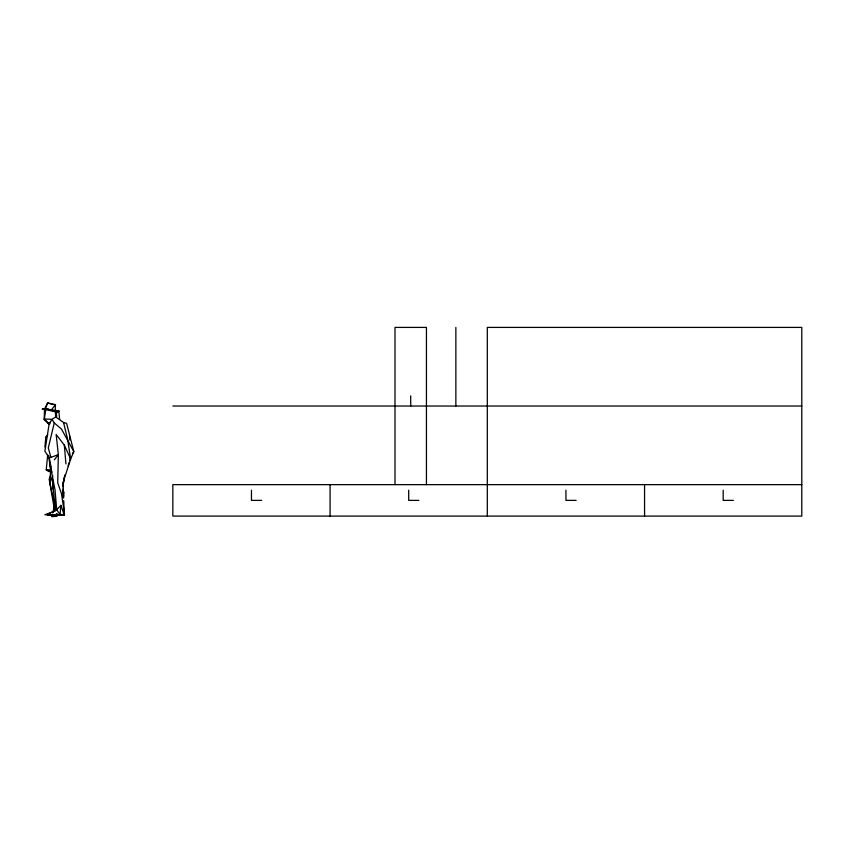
<?xml version="1.0" encoding="UTF-8"?>
<svg xmlns="http://www.w3.org/2000/svg" width="844" height="844" viewBox="0 0 844 844"><rect width="100%" height="100%" fill="white"/><g stroke="black" fill="none" stroke-linecap="round" stroke-linejoin="round"><path stroke-width="1.27" d="M48.73 514.745L63.163 515.146L44.848 514.777L54.343 511.253L54.607 499.511M52.539 488.961L52.75 479.846M63.669 496.472L63.775 492.622L62.836 489.109M50.355 422.032L49.11 424.173L44.215 419.658L44.51 409.393L56.348 411.946L56.527 416.514L51.969 419.352L49.11 424.173L44.88 451.234L49.269 457.881L51.062 466.911M55.219 410.522L55.451 404.614L47.612 402.947L44.7 408.644L56.981 410.901L56.253 410.712M53.299 512.076L55.029 506.432L49.817 482.631L50.629 470.572L48.657 455.686M54.343 511.253L55.166 500.007M60.895 505.356L60.051 514.661L47.296 514.671L56.727 509.713L60.895 505.356L64.271 515.03L47.296 514.671L49.712 514.323M44.901 447.003L45.819 437.213L47.76 434.913M56.348 411.946L56.527 416.514M51.547 471.596L49.015 471.564L46.22 469.971L47.686 454.81M55.387 405.268L55.451 404.614L51.442 409.815M56.928 514.049L56.664 516.349L51.917 516.591L52.444 514.228M45.745 409.678L44.215 419.658M64.228 477.704L62.825 486.735L64.777 475.045M52.972 511.865L54.037 507.149L49.163 479.255L50.471 475.879M49.11 424.173L44.584 418.951L51.969 419.352L54.259 422.928L48.298 447.89L50.904 457.395L49.269 457.881M52.729 475.478L52.18 477.693L55.482 510.905M57.276 513.964L56.664 516.349L56.263 513.869M68.1 466.046L69.081 462.575M69.725 460.265L70.706 456.794M52.613 514.334L51.917 516.591L53.467 514.882M45.46 408.675L47.612 402.947L53.161 404.603M49.817 482.631L52.676 476.892M42.2 409.118L44.827 408.739M72.426 453.618L73.818 451.603L66.602 423.329L63.553 422.517L55.704 416.925L55.324 411.64M54.364 459.822L58.363 454.621L56.137 434.438L64.323 445.115L70.674 459.052L63.068 482.42L63.648 498.076M54.037 507.149L55.029 506.432M45.819 437.213L47.433 436.232M46.114 408.76L57.529 411.967L59.291 411.313L57.244 411.017L59.291 411.313C53.531 411.861 48.287 408.317 42.622 408.865M50.904 457.395L58.363 454.621L57.73 482.789L61.496 493.782L64.587 514.386L60.051 514.661L56.727 509.713L54.987 489.552L50.144 465.139L51.948 472.345M172.841 406.027L801.8 406.027M801.8 484.646L172.841 484.646L172.841 516.095L801.8 516.095L801.8 327.409L487.315 327.409L487.315 516.095M261.64 500.376L251.459 500.376L251.459 490.195M418.877 500.376L408.696 500.376L408.696 490.195M576.125 500.376L565.934 500.376L565.934 490.195M733.362 500.376L723.181 500.376L723.181 490.195M48.403 409.593L51.516 409.762L57.529 411.967M50.629 470.572L46.22 469.971M47.76 422.833L49.722 423.983M56.031 410.321L59.006 412.716L59.639 419.489M54.259 422.928L61.517 429.142L73.818 451.603L70.674 459.052L67.636 439.365L63.553 422.517M62.931 490.206L63.775 492.622M64.323 445.115L65.938 463.915M69.546 436.327L69.799 439.998M63.743 500.682L64.271 515.03M62.867 490.607L62.952 497.063M644.563 484.646L644.563 516.095M455.865 327.409L455.865 406.027M426.442 484.646L426.442 327.409L394.992 327.409L394.992 484.646M410.712 395.847L410.712 406.027M330.078 484.646L330.078 516.095M50.608 470.192L47.032 470.15L51.051 471.669L50.608 470.192"/></g></svg>
